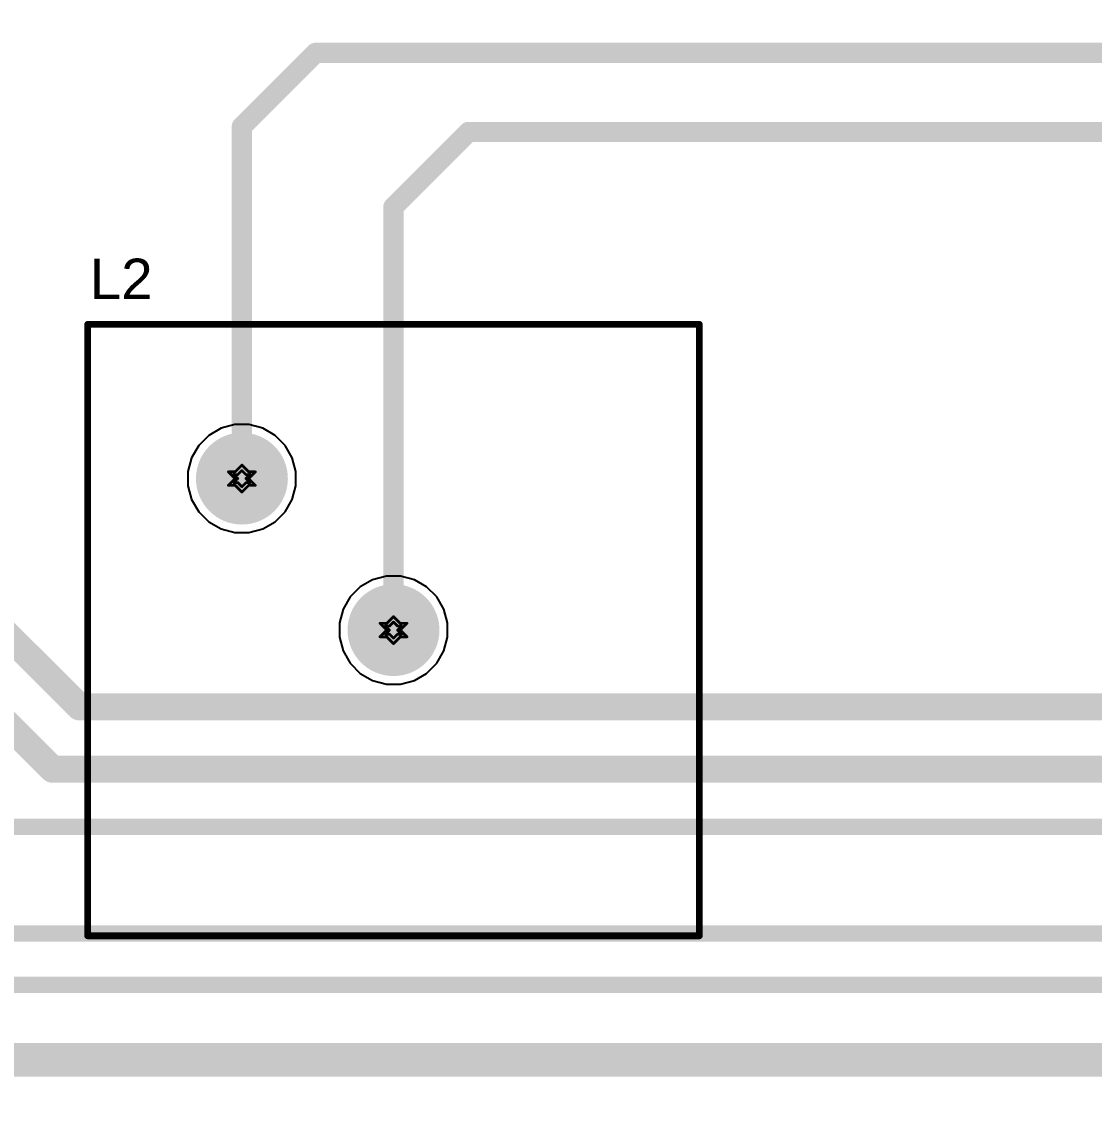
# Model space of a CAD drawing. Header units: inches. Extents: x 29 to 267, y 155 to 337.
# Drawn here: x 83.15 to 103.32, y 235.91 to 256.18 of the extents above; entities that cross this region are included whole.
import ezdxf

# ---------------------------------------------------------------- set-up
doc = ezdxf.new("R2010")
doc.units = ezdxf.units.IN
for name, color, linetype in [('Board Outline', 216, 'Continuous'), ('Bottom Layer', 5, 'Continuous'), ('Bottom Solder', 6, 'Continuous'), ('Drill Drawing', 1, 'Continuous'), ('Multi-Layer', 9, 'Continuous'), ('Pad Holes', 156, 'Continuous'), ('Top Layer', 1, 'Continuous'), ('Top Overlay', 2, 'Continuous'), ('Top Solder', 216, 'Continuous')]:
    doc.layers.add(name, color=color, linetype=linetype)
doc.styles.add('Arial', font='', dxfattribs={"height": 0.2})
doc.styles.get('Arial').set_extended_font_data('Arial')

# ---------------------------------------------------------------- blocks, each defined once
blk = doc.blocks.new('30NR_67')
at = {"layer": 'Bottom Layer'}
h = blk.add_hatch(color=5, dxfattribs=at)
edge = h.paths.add_edge_path()
edge.add_arc((-1.425, 1.425), 0.762, 0, 360)
h = blk.add_hatch(color=5, dxfattribs=at)
edge = h.paths.add_edge_path()
edge.add_arc((1.425, -1.425), 0.762, 0, 360)
at = {"layer": 'Bottom Solder'}
h = blk.add_hatch(color=6, dxfattribs=at)
edge = h.paths.add_edge_path()
edge.add_arc((-1.425, 1.425), 0.864, 0, 360)
h = blk.add_hatch(color=6, dxfattribs=at)
edge = h.paths.add_edge_path()
edge.add_arc((1.425, -1.425), 0.864, 0, 360)
at = {"layer": 'Multi-Layer'}
h = blk.add_hatch(color=9, dxfattribs=at)
edge = h.paths.add_edge_path()
edge.add_arc((-1.425, 1.425), 0.762, 0, 360)
h = blk.add_hatch(color=9, dxfattribs=at)
edge = h.paths.add_edge_path()
edge.add_arc((1.425, -1.425), 0.762, 0, 360)
at = {"layer": 'Pad Holes'}
h = blk.add_hatch(color=7, dxfattribs=at)
edge = h.paths.add_edge_path()
edge.add_arc((-1.425, 1.425), 0.4, 0, 360)
h = blk.add_hatch(color=7, dxfattribs=at)
edge = h.paths.add_edge_path()
edge.add_arc((1.425, -1.425), 0.4, 0, 360)
at = {"layer": 'Top Layer'}
h = blk.add_hatch(color=1, dxfattribs=at)
edge = h.paths.add_edge_path()
edge.add_arc((-1.425, 1.425), 0.762, 0, 360)
h = blk.add_hatch(color=1, dxfattribs=at)
edge = h.paths.add_edge_path()
edge.add_arc((1.425, -1.425), 0.762, 0, 360)
at = {"layer": 'Top Solder'}
h = blk.add_hatch(color=216, dxfattribs=at)
edge = h.paths.add_edge_path()
edge.add_arc((-1.425, 1.425), 0.864, 0, 360)
h = blk.add_hatch(color=216, dxfattribs=at)
edge = h.paths.add_edge_path()
edge.add_arc((1.425, -1.425), 0.864, 0, 360)
at = {"layer": 'Top Overlay'}
for points in [[(-4.325, -7.175, 0.127, 0.127, 0), (-4.325, 4.325, 0.127, 0.127, 0)], [(-4.325, 4.325, 0.127, 0.127, 0), (7.175, 4.325, 0.127, 0.127, 0)], [(7.175, -7.175, 0.127, 0.127, 0), (7.175, 4.325, 0.127, 0.127, 0)], [(-4.325, -7.175, 0.127, 0.127, 0), (7.175, -7.175, 0.127, 0.127, 0)]]:
    blk.add_lwpolyline(points, format="xyseb", dxfattribs=at)
for points in [[(-4.357, 4.325, 0.0635, 0.0635, 1), (-4.293, 4.325, 0.0635, 0.0635, 1)], [(-4.357, 4.325, 0.0635, 0.0635, 1), (-4.293, 4.325, 0.0635, 0.0635, 1)], [(7.143, 4.325, 0.0635, 0.0635, 1), (7.207, 4.325, 0.0635, 0.0635, 1)], [(7.143, 4.325, 0.0635, 0.0635, 1), (7.207, 4.325, 0.0635, 0.0635, 1)], [(-4.357, -7.175, 0.0635, 0.0635, 1), (-4.293, -7.175, 0.0635, 0.0635, 1)], [(-4.357, -7.175, 0.0635, 0.0635, 1), (-4.293, -7.175, 0.0635, 0.0635, 1)], [(7.143, -7.175, 0.0635, 0.0635, 1), (7.207, -7.175, 0.0635, 0.0635, 1)], [(7.143, -7.175, 0.0635, 0.0635, 1), (7.207, -7.175, 0.0635, 0.0635, 1)]]:
    blk.add_lwpolyline(points, format="xyseb", close=True, dxfattribs=at)

msp = doc.modelspace()

# ---------------------------------------------------------------- linework, layer by layer
at = {"layer": 'Board Outline'}
msp.add_lwpolyline([(55.145, 191.491, 0.254, 0.254, -2.452185), (125.145, 191.491, 0.254, 0.254, 0)], format="xyseb", dxfattribs=at)
at = {"layer": 'Bottom Layer'}
for p, q in [((87.161, 248.599), (86.902, 248.53)), ((87.428, 248.599), (87.161, 248.599)), ((87.687, 248.53), (87.428, 248.599)), ((86.671, 248.396), (86.482, 248.207)), ((86.902, 248.53), (86.671, 248.396)), ((87.918, 248.396), (87.687, 248.53)), ((88.108, 248.207), (87.918, 248.396)), ((86.482, 248.207), (86.348, 247.975)), ((88.241, 247.975), (88.108, 248.207)), ((86.348, 247.975), (86.279, 247.717)), ((88.311, 247.717), (88.241, 247.975)), ((86.279, 247.717), (86.279, 247.449)), ((88.311, 247.449), (88.311, 247.717)), ((86.279, 247.449), (86.348, 247.191)), ((88.241, 247.191), (88.311, 247.449)), ((86.348, 247.191), (86.482, 246.959)), ((88.108, 246.959), (88.241, 247.191)), ((86.482, 246.959), (86.671, 246.77)), ((87.918, 246.77), (88.108, 246.959)), ((86.671, 246.77), (86.902, 246.636)), ((87.687, 246.636), (87.918, 246.77)), ((86.902, 246.636), (87.161, 246.567)), ((87.161, 246.567), (87.428, 246.567)), ((87.428, 246.567), (87.687, 246.636)), ((90.011, 245.749), (89.752, 245.68)), ((90.278, 245.749), (90.011, 245.749)), ((90.537, 245.68), (90.278, 245.749)), ((89.521, 245.546), (89.332, 245.357)), ((89.752, 245.68), (89.521, 245.546)), ((90.768, 245.546), (90.537, 245.68)), ((90.958, 245.357), (90.768, 245.546)), ((89.332, 245.357), (89.198, 245.125)), ((91.091, 245.125), (90.958, 245.357)), ((89.198, 245.125), (89.129, 244.867)), ((91.161, 244.867), (91.091, 245.125)), ((89.129, 244.867), (89.129, 244.599)), ((91.161, 244.599), (91.161, 244.867)), ((89.129, 244.599), (89.198, 244.341)), ((91.091, 244.341), (91.161, 244.599)), ((89.198, 244.341), (89.332, 244.109)), ((90.958, 244.109), (91.091, 244.341)), ((89.332, 244.109), (89.521, 243.92)), ((90.768, 243.92), (90.958, 244.109)), ((89.521, 243.92), (89.752, 243.786)), ((90.537, 243.786), (90.768, 243.92)), ((89.752, 243.786), (90.011, 243.717)), ((90.011, 243.717), (90.278, 243.717)), ((90.278, 243.717), (90.537, 243.786))]:
    msp.add_line(p, q, dxfattribs=at)
at = {"layer": 'Drill Drawing'}
for points in [[(87.168, 247.71, 0.0508, 0.0508, 0), (87.295, 247.837, 0.0508, 0.0508, 0)], [(87.218, 247.659, 0.0508, 0.0508, 0), (87.295, 247.735, 0.0508, 0.0508, 0)], [(87.295, 247.837, 0.0508, 0.0508, 0), (87.422, 247.71, 0.0508, 0.0508, 0)], [(87.295, 247.735, 0.0508, 0.0508, 0), (87.371, 247.659, 0.0508, 0.0508, 0)], [(87.041, 247.71, 0.0508, 0.0508, 0), (87.168, 247.583, 0.0508, 0.0508, 0)], [(87.041, 247.71, 0.0508, 0.0508, 0), (87.168, 247.71, 0.0508, 0.0508, 0)], [(87.041, 247.456, 0.0508, 0.0508, 0), (87.168, 247.583, 0.0508, 0.0508, 0)], [(87.142, 247.659, 0.0508, 0.0508, 0), (87.218, 247.583, 0.0508, 0.0508, 0)], [(87.142, 247.659, 0.0508, 0.0508, 0), (87.218, 247.659, 0.0508, 0.0508, 0)], [(87.142, 247.507, 0.0508, 0.0508, 0), (87.218, 247.583, 0.0508, 0.0508, 0)], [(87.371, 247.659, 0.0508, 0.0508, 0), (87.447, 247.659, 0.0508, 0.0508, 0)], [(87.371, 247.583, 0.0508, 0.0508, 0), (87.447, 247.659, 0.0508, 0.0508, 0)], [(87.371, 247.583, 0.0508, 0.0508, 0), (87.447, 247.507, 0.0508, 0.0508, 0)], [(87.422, 247.71, 0.0508, 0.0508, 0), (87.549, 247.71, 0.0508, 0.0508, 0)], [(87.422, 247.583, 0.0508, 0.0508, 0), (87.549, 247.71, 0.0508, 0.0508, 0)], [(87.422, 247.583, 0.0508, 0.0508, 0), (87.549, 247.456, 0.0508, 0.0508, 0)], [(87.041, 247.456, 0.0508, 0.0508, 0), (87.168, 247.456, 0.0508, 0.0508, 0)], [(87.142, 247.507, 0.0508, 0.0508, 0), (87.218, 247.507, 0.0508, 0.0508, 0)], [(87.168, 247.456, 0.0508, 0.0508, 0), (87.295, 247.329, 0.0508, 0.0508, 0)], [(87.218, 247.507, 0.0508, 0.0508, 0), (87.295, 247.431, 0.0508, 0.0508, 0)], [(87.295, 247.431, 0.0508, 0.0508, 0), (87.371, 247.507, 0.0508, 0.0508, 0)], [(87.295, 247.329, 0.0508, 0.0508, 0), (87.422, 247.456, 0.0508, 0.0508, 0)], [(87.371, 247.507, 0.0508, 0.0508, 0), (87.447, 247.507, 0.0508, 0.0508, 0)], [(87.422, 247.456, 0.0508, 0.0508, 0), (87.549, 247.456, 0.0508, 0.0508, 0)], [(90.018, 244.86, 0.0508, 0.0508, 0), (90.145, 244.987, 0.0508, 0.0508, 0)], [(90.145, 244.987, 0.0508, 0.0508, 0), (90.272, 244.86, 0.0508, 0.0508, 0)], [(89.891, 244.86, 0.0508, 0.0508, 0), (90.018, 244.733, 0.0508, 0.0508, 0)], [(89.891, 244.86, 0.0508, 0.0508, 0), (90.018, 244.86, 0.0508, 0.0508, 0)], [(89.891, 244.606, 0.0508, 0.0508, 0), (90.018, 244.733, 0.0508, 0.0508, 0)], [(89.992, 244.809, 0.0508, 0.0508, 0), (90.068, 244.733, 0.0508, 0.0508, 0)], [(89.992, 244.809, 0.0508, 0.0508, 0), (90.068, 244.809, 0.0508, 0.0508, 0)], [(89.992, 244.657, 0.0508, 0.0508, 0), (90.068, 244.733, 0.0508, 0.0508, 0)], [(90.068, 244.809, 0.0508, 0.0508, 0), (90.145, 244.885, 0.0508, 0.0508, 0)], [(90.145, 244.885, 0.0508, 0.0508, 0), (90.221, 244.809, 0.0508, 0.0508, 0)], [(90.221, 244.809, 0.0508, 0.0508, 0), (90.297, 244.809, 0.0508, 0.0508, 0)], [(90.221, 244.733, 0.0508, 0.0508, 0), (90.297, 244.809, 0.0508, 0.0508, 0)], [(90.221, 244.733, 0.0508, 0.0508, 0), (90.297, 244.657, 0.0508, 0.0508, 0)], [(90.272, 244.86, 0.0508, 0.0508, 0), (90.399, 244.86, 0.0508, 0.0508, 0)], [(90.272, 244.733, 0.0508, 0.0508, 0), (90.399, 244.86, 0.0508, 0.0508, 0)], [(90.272, 244.733, 0.0508, 0.0508, 0), (90.399, 244.606, 0.0508, 0.0508, 0)], [(89.891, 244.606, 0.0508, 0.0508, 0), (90.018, 244.606, 0.0508, 0.0508, 0)], [(89.992, 244.657, 0.0508, 0.0508, 0), (90.068, 244.657, 0.0508, 0.0508, 0)], [(90.018, 244.606, 0.0508, 0.0508, 0), (90.145, 244.479, 0.0508, 0.0508, 0)], [(90.068, 244.657, 0.0508, 0.0508, 0), (90.145, 244.581, 0.0508, 0.0508, 0)], [(90.145, 244.581, 0.0508, 0.0508, 0), (90.221, 244.657, 0.0508, 0.0508, 0)], [(90.145, 244.479, 0.0508, 0.0508, 0), (90.272, 244.606, 0.0508, 0.0508, 0)], [(90.221, 244.657, 0.0508, 0.0508, 0), (90.297, 244.657, 0.0508, 0.0508, 0)], [(90.272, 244.606, 0.0508, 0.0508, 0), (90.399, 244.606, 0.0508, 0.0508, 0)]]:
    msp.add_lwpolyline(points, format="xyseb", dxfattribs=at)
for points in [[(87.282, 247.837, 0.0254, 0.0254, 1), (87.307, 247.837, 0.0254, 0.0254, 1)], [(87.282, 247.837, 0.0254, 0.0254, 1), (87.307, 247.837, 0.0254, 0.0254, 1)], [(87.282, 247.735, 0.0254, 0.0254, 1), (87.307, 247.735, 0.0254, 0.0254, 1)], [(87.282, 247.735, 0.0254, 0.0254, 1), (87.307, 247.735, 0.0254, 0.0254, 1)], [(87.028, 247.71, 0.0254, 0.0254, 1), (87.053, 247.71, 0.0254, 0.0254, 1)], [(87.028, 247.71, 0.0254, 0.0254, 1), (87.053, 247.71, 0.0254, 0.0254, 1)], [(87.129, 247.659, 0.0254, 0.0254, 1), (87.155, 247.659, 0.0254, 0.0254, 1)], [(87.129, 247.659, 0.0254, 0.0254, 1), (87.155, 247.659, 0.0254, 0.0254, 1)], [(87.155, 247.71, 0.0254, 0.0254, 1), (87.18, 247.71, 0.0254, 0.0254, 1)], [(87.155, 247.71, 0.0254, 0.0254, 1), (87.18, 247.71, 0.0254, 0.0254, 1)], [(87.155, 247.583, 0.0254, 0.0254, 1), (87.18, 247.583, 0.0254, 0.0254, 1)], [(87.155, 247.583, 0.0254, 0.0254, 1), (87.18, 247.583, 0.0254, 0.0254, 1)], [(87.206, 247.659, 0.0254, 0.0254, 1), (87.231, 247.659, 0.0254, 0.0254, 1)], [(87.206, 247.659, 0.0254, 0.0254, 1), (87.231, 247.659, 0.0254, 0.0254, 1)], [(87.206, 247.583, 0.0254, 0.0254, 1), (87.231, 247.583, 0.0254, 0.0254, 1)], [(87.206, 247.583, 0.0254, 0.0254, 1), (87.231, 247.583, 0.0254, 0.0254, 1)], [(87.358, 247.659, 0.0254, 0.0254, 1), (87.383, 247.659, 0.0254, 0.0254, 1)], [(87.358, 247.659, 0.0254, 0.0254, 1), (87.383, 247.659, 0.0254, 0.0254, 1)], [(87.358, 247.583, 0.0254, 0.0254, 1), (87.383, 247.583, 0.0254, 0.0254, 1)], [(87.358, 247.583, 0.0254, 0.0254, 1), (87.383, 247.583, 0.0254, 0.0254, 1)], [(87.409, 247.71, 0.0254, 0.0254, 1), (87.434, 247.71, 0.0254, 0.0254, 1)], [(87.409, 247.71, 0.0254, 0.0254, 1), (87.434, 247.71, 0.0254, 0.0254, 1)], [(87.409, 247.583, 0.0254, 0.0254, 1), (87.434, 247.583, 0.0254, 0.0254, 1)], [(87.409, 247.583, 0.0254, 0.0254, 1), (87.434, 247.583, 0.0254, 0.0254, 1)], [(87.434, 247.659, 0.0254, 0.0254, 1), (87.46, 247.659, 0.0254, 0.0254, 1)], [(87.434, 247.659, 0.0254, 0.0254, 1), (87.46, 247.659, 0.0254, 0.0254, 1)], [(87.536, 247.71, 0.0254, 0.0254, 1), (87.561, 247.71, 0.0254, 0.0254, 1)], [(87.536, 247.71, 0.0254, 0.0254, 1), (87.561, 247.71, 0.0254, 0.0254, 1)], [(87.028, 247.456, 0.0254, 0.0254, 1), (87.053, 247.456, 0.0254, 0.0254, 1)], [(87.028, 247.456, 0.0254, 0.0254, 1), (87.053, 247.456, 0.0254, 0.0254, 1)], [(87.129, 247.507, 0.0254, 0.0254, 1), (87.155, 247.507, 0.0254, 0.0254, 1)], [(87.129, 247.507, 0.0254, 0.0254, 1), (87.155, 247.507, 0.0254, 0.0254, 1)], [(87.155, 247.456, 0.0254, 0.0254, 1), (87.18, 247.456, 0.0254, 0.0254, 1)], [(87.155, 247.456, 0.0254, 0.0254, 1), (87.18, 247.456, 0.0254, 0.0254, 1)], [(87.206, 247.507, 0.0254, 0.0254, 1), (87.231, 247.507, 0.0254, 0.0254, 1)], [(87.206, 247.507, 0.0254, 0.0254, 1), (87.231, 247.507, 0.0254, 0.0254, 1)], [(87.282, 247.431, 0.0254, 0.0254, 1), (87.307, 247.431, 0.0254, 0.0254, 1)], [(87.282, 247.431, 0.0254, 0.0254, 1), (87.307, 247.431, 0.0254, 0.0254, 1)], [(87.282, 247.329, 0.0254, 0.0254, 1), (87.307, 247.329, 0.0254, 0.0254, 1)], [(87.282, 247.329, 0.0254, 0.0254, 1), (87.307, 247.329, 0.0254, 0.0254, 1)], [(87.358, 247.507, 0.0254, 0.0254, 1), (87.383, 247.507, 0.0254, 0.0254, 1)], [(87.358, 247.507, 0.0254, 0.0254, 1), (87.383, 247.507, 0.0254, 0.0254, 1)], [(87.409, 247.456, 0.0254, 0.0254, 1), (87.434, 247.456, 0.0254, 0.0254, 1)], [(87.409, 247.456, 0.0254, 0.0254, 1), (87.434, 247.456, 0.0254, 0.0254, 1)], [(87.434, 247.507, 0.0254, 0.0254, 1), (87.46, 247.507, 0.0254, 0.0254, 1)], [(87.434, 247.507, 0.0254, 0.0254, 1), (87.46, 247.507, 0.0254, 0.0254, 1)], [(87.536, 247.456, 0.0254, 0.0254, 1), (87.561, 247.456, 0.0254, 0.0254, 1)], [(87.536, 247.456, 0.0254, 0.0254, 1), (87.561, 247.456, 0.0254, 0.0254, 1)], [(90.132, 244.987, 0.0254, 0.0254, 1), (90.157, 244.987, 0.0254, 0.0254, 1)], [(90.132, 244.987, 0.0254, 0.0254, 1), (90.157, 244.987, 0.0254, 0.0254, 1)], [(89.878, 244.86, 0.0254, 0.0254, 1), (89.903, 244.86, 0.0254, 0.0254, 1)], [(89.878, 244.86, 0.0254, 0.0254, 1), (89.903, 244.86, 0.0254, 0.0254, 1)], [(89.979, 244.809, 0.0254, 0.0254, 1), (90.005, 244.809, 0.0254, 0.0254, 1)], [(89.979, 244.809, 0.0254, 0.0254, 1), (90.005, 244.809, 0.0254, 0.0254, 1)], [(90.005, 244.86, 0.0254, 0.0254, 1), (90.03, 244.86, 0.0254, 0.0254, 1)], [(90.005, 244.86, 0.0254, 0.0254, 1), (90.03, 244.86, 0.0254, 0.0254, 1)], [(90.005, 244.733, 0.0254, 0.0254, 1), (90.03, 244.733, 0.0254, 0.0254, 1)], [(90.005, 244.733, 0.0254, 0.0254, 1), (90.03, 244.733, 0.0254, 0.0254, 1)], [(90.056, 244.809, 0.0254, 0.0254, 1), (90.081, 244.809, 0.0254, 0.0254, 1)], [(90.056, 244.809, 0.0254, 0.0254, 1), (90.081, 244.809, 0.0254, 0.0254, 1)], [(90.056, 244.733, 0.0254, 0.0254, 1), (90.081, 244.733, 0.0254, 0.0254, 1)], [(90.056, 244.733, 0.0254, 0.0254, 1), (90.081, 244.733, 0.0254, 0.0254, 1)], [(90.132, 244.885, 0.0254, 0.0254, 1), (90.157, 244.885, 0.0254, 0.0254, 1)], [(90.132, 244.885, 0.0254, 0.0254, 1), (90.157, 244.885, 0.0254, 0.0254, 1)], [(90.208, 244.809, 0.0254, 0.0254, 1), (90.233, 244.809, 0.0254, 0.0254, 1)], [(90.208, 244.809, 0.0254, 0.0254, 1), (90.233, 244.809, 0.0254, 0.0254, 1)], [(90.208, 244.733, 0.0254, 0.0254, 1), (90.233, 244.733, 0.0254, 0.0254, 1)], [(90.208, 244.733, 0.0254, 0.0254, 1), (90.233, 244.733, 0.0254, 0.0254, 1)], [(90.259, 244.86, 0.0254, 0.0254, 1), (90.284, 244.86, 0.0254, 0.0254, 1)], [(90.259, 244.86, 0.0254, 0.0254, 1), (90.284, 244.86, 0.0254, 0.0254, 1)], [(90.259, 244.733, 0.0254, 0.0254, 1), (90.284, 244.733, 0.0254, 0.0254, 1)], [(90.259, 244.733, 0.0254, 0.0254, 1), (90.284, 244.733, 0.0254, 0.0254, 1)], [(90.284, 244.809, 0.0254, 0.0254, 1), (90.31, 244.809, 0.0254, 0.0254, 1)], [(90.284, 244.809, 0.0254, 0.0254, 1), (90.31, 244.809, 0.0254, 0.0254, 1)], [(90.386, 244.86, 0.0254, 0.0254, 1), (90.411, 244.86, 0.0254, 0.0254, 1)], [(90.386, 244.86, 0.0254, 0.0254, 1), (90.411, 244.86, 0.0254, 0.0254, 1)], [(89.878, 244.606, 0.0254, 0.0254, 1), (89.903, 244.606, 0.0254, 0.0254, 1)], [(89.878, 244.606, 0.0254, 0.0254, 1), (89.903, 244.606, 0.0254, 0.0254, 1)], [(89.979, 244.657, 0.0254, 0.0254, 1), (90.005, 244.657, 0.0254, 0.0254, 1)], [(89.979, 244.657, 0.0254, 0.0254, 1), (90.005, 244.657, 0.0254, 0.0254, 1)], [(90.005, 244.606, 0.0254, 0.0254, 1), (90.03, 244.606, 0.0254, 0.0254, 1)], [(90.005, 244.606, 0.0254, 0.0254, 1), (90.03, 244.606, 0.0254, 0.0254, 1)], [(90.056, 244.657, 0.0254, 0.0254, 1), (90.081, 244.657, 0.0254, 0.0254, 1)], [(90.056, 244.657, 0.0254, 0.0254, 1), (90.081, 244.657, 0.0254, 0.0254, 1)], [(90.132, 244.581, 0.0254, 0.0254, 1), (90.157, 244.581, 0.0254, 0.0254, 1)], [(90.132, 244.581, 0.0254, 0.0254, 1), (90.157, 244.581, 0.0254, 0.0254, 1)], [(90.208, 244.657, 0.0254, 0.0254, 1), (90.233, 244.657, 0.0254, 0.0254, 1)], [(90.208, 244.657, 0.0254, 0.0254, 1), (90.233, 244.657, 0.0254, 0.0254, 1)], [(90.259, 244.606, 0.0254, 0.0254, 1), (90.284, 244.606, 0.0254, 0.0254, 1)], [(90.259, 244.606, 0.0254, 0.0254, 1), (90.284, 244.606, 0.0254, 0.0254, 1)], [(90.284, 244.657, 0.0254, 0.0254, 1), (90.31, 244.657, 0.0254, 0.0254, 1)], [(90.284, 244.657, 0.0254, 0.0254, 1), (90.31, 244.657, 0.0254, 0.0254, 1)], [(90.386, 244.606, 0.0254, 0.0254, 1), (90.411, 244.606, 0.0254, 0.0254, 1)], [(90.386, 244.606, 0.0254, 0.0254, 1), (90.411, 244.606, 0.0254, 0.0254, 1)], [(90.132, 244.479, 0.0254, 0.0254, 1), (90.157, 244.479, 0.0254, 0.0254, 1)], [(90.132, 244.479, 0.0254, 0.0254, 1), (90.157, 244.479, 0.0254, 0.0254, 1)]]:
    msp.add_lwpolyline(points, format="xyseb", close=True, dxfattribs=at)
at = {"layer": 'Top Layer'}
for points in [[(87.295, 254.205, 0.381, 0.381, 0), (88.682, 255.592, 0.381, 0.381, 0)], [(88.682, 255.592, 0.381, 0.381, 0), (104.581, 255.592, 0.381, 0.381, 0)], [(87.295, 247.583, 0.381, 0.381, 0), (87.295, 254.205, 0.381, 0.381, 0)], [(90.145, 252.692, 0.381, 0.381, 0), (91.554, 254.102, 0.381, 0.381, 0)], [(91.554, 254.102, 0.381, 0.381, 0), (105.366, 254.102, 0.381, 0.381, 0)], [(90.145, 244.733, 0.381, 0.381, 0), (90.145, 252.692, 0.381, 0.381, 0)], [(80.861, 246.669, 0.508, 0.508, 0), (84.242, 243.288, 0.508, 0.508, 0)], [(82.207, 243.644, 0.508, 0.508, 0), (83.736, 242.116, 0.508, 0.508, 0)], [(84.242, 243.288, 0.508, 0.508, 0), (117.71, 243.288, 0.508, 0.508, 0)], [(83.736, 242.116, 0.508, 0.508, 0), (118.875, 242.116, 0.508, 0.508, 0)], [(82.98, 241.033, 0.305, 0.305, 0), (124.04, 241.033, 0.305, 0.305, 0)], [(81.664, 239.027, 0.305, 0.305, 0), (106.635, 239.027, 0.305, 0.305, 0)], [(80.993, 238.061, 0.305, 0.305, 0), (106.197, 238.061, 0.305, 0.305, 0)], [(79.918, 236.652, 0.635, 0.635, 0), (104.708, 236.652, 0.635, 0.635, 0)]]:
    msp.add_lwpolyline(points, format="xyseb", dxfattribs=at)
for points in [[(88.587, 255.592, 0.191, 0.191, 1), (88.777, 255.592, 0.191, 0.191, 1)], [(88.587, 255.592, 0.191, 0.191, 1), (88.777, 255.592, 0.191, 0.191, 1)], [(87.199, 254.205, 0.191, 0.191, 1), (87.39, 254.205, 0.191, 0.191, 1)], [(87.199, 254.205, 0.191, 0.191, 1), (87.39, 254.205, 0.191, 0.191, 1)], [(91.459, 254.102, 0.191, 0.191, 1), (91.65, 254.102, 0.191, 0.191, 1)], [(91.459, 254.102, 0.191, 0.191, 1), (91.65, 254.102, 0.191, 0.191, 1)], [(90.049, 252.692, 0.191, 0.191, 1), (90.24, 252.692, 0.191, 0.191, 1)], [(90.049, 252.692, 0.191, 0.191, 1), (90.24, 252.692, 0.191, 0.191, 1)], [(87.199, 247.583, 0.191, 0.191, 1), (87.39, 247.583, 0.191, 0.191, 1)], [(90.049, 244.733, 0.191, 0.191, 1), (90.24, 244.733, 0.191, 0.191, 1)], [(84.115, 243.288, 0.254, 0.254, 1), (84.369, 243.288, 0.254, 0.254, 1)], [(84.115, 243.288, 0.254, 0.254, 1), (84.369, 243.288, 0.254, 0.254, 1)], [(83.609, 242.116, 0.254, 0.254, 1), (83.863, 242.116, 0.254, 0.254, 1)], [(83.609, 242.116, 0.254, 0.254, 1), (83.863, 242.116, 0.254, 0.254, 1)]]:
    msp.add_lwpolyline(points, format="xyseb", close=True, dxfattribs=at)

# ---------------------------------------------------------------- block references
msp.add_blockref('30NR_67', (88.72, 246.158))

# ---------------------------------------------------------------- texts
at = {"layer": 'Top Overlay', "style": 'Arial'}
msp.add_text('L2', height=0.762, dxfattribs=at).set_placement((84.433, 250.958))

doc.saveas('drawing.dxf')
